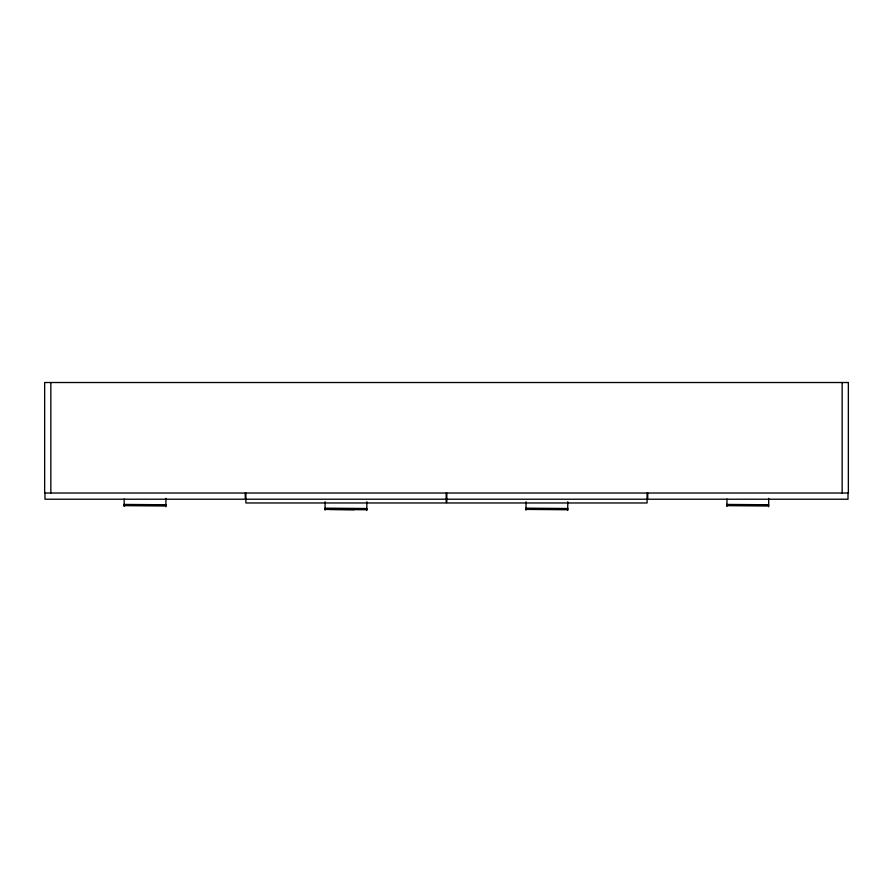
<?xml version="1.0" encoding="UTF-8"?>
<svg xmlns="http://www.w3.org/2000/svg" width="893" height="893" viewBox="0 0 893 893"><rect width="100%" height="100%" fill="white"/><g stroke="black" fill="none" stroke-linecap="round" stroke-linejoin="round"><path stroke-width="1.34" d="M325.052 510.137L325.119 501.754M366.789 510.483L366.867 501.766M525.977 510.137L526.044 501.754M567.714 510.483L567.792 501.766M124.127 506.398L124.194 498.997M165.864 506.733L165.942 498.339M726.902 506.398L726.969 498.997M768.639 506.733L768.717 498.339M245.91 499.22L446.165 499.22M446.835 499.22L647.09 499.22M726.924 504.422L768.661 504.757M726.913 505.003L768.65 505.349M726.913 505.661L768.65 505.996M124.149 504.422L165.886 504.757M525.999 508.173L567.736 508.508M124.138 505.003L165.875 505.349M525.988 508.742L567.725 509.077M124.138 505.661L165.875 505.996M525.988 509.39L567.725 509.736M325.074 508.173L366.811 508.508M325.063 508.742L366.8 509.077M325.063 509.39L366.8 509.736M329.238 509.456L354.275 509.657M848.015 493.025L848.015 499.22L647.76 499.22L647.76 493.025M842.155 382.517L842.155 493.025M647.09 493.025L647.09 502.971L446.835 502.971L446.835 493.025M446.165 493.025L446.165 502.971L245.91 502.971L245.91 493.025M245.24 493.025L245.24 499.22L44.985 499.22L44.985 493.025M50.845 382.517L50.845 493.025M848.35 382.517L44.65 382.517L44.65 493.025L848.35 493.025L848.35 382.517"/></g></svg>
